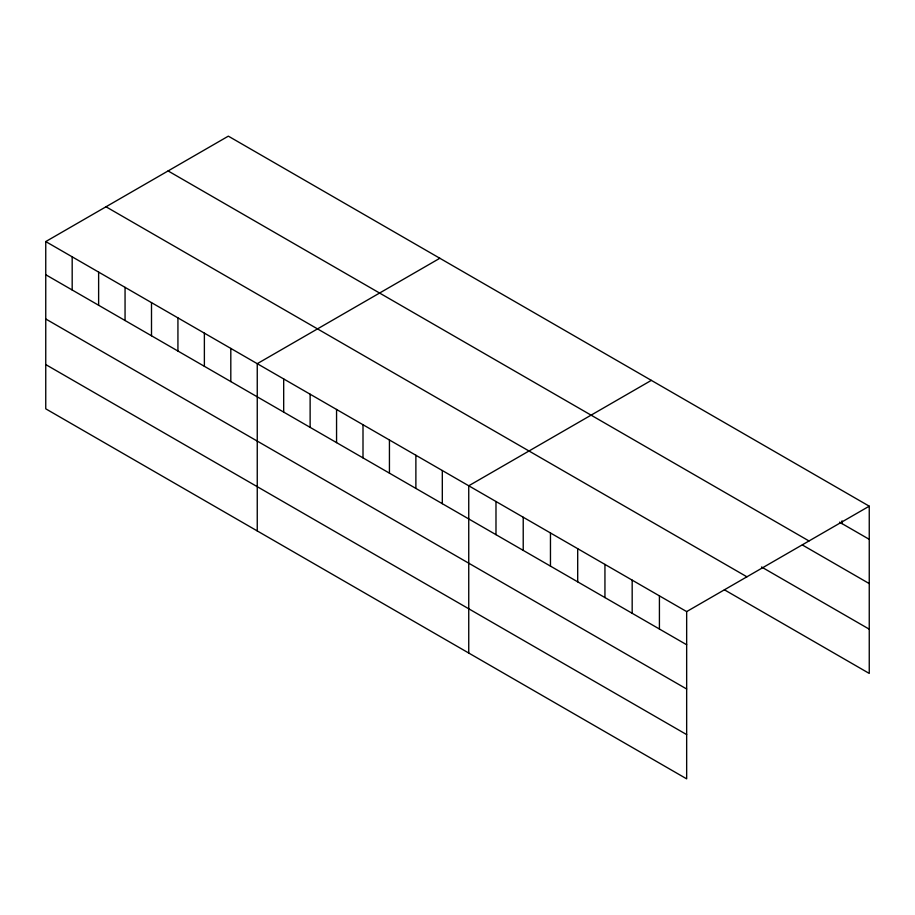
<?xml version="1.0" encoding="UTF-8"?>
<svg xmlns="http://www.w3.org/2000/svg" width="915" height="915" viewBox="0 0 915 915"><rect width="100%" height="100%" fill="white"/><g stroke="black" fill="none" stroke-linecap="round" stroke-linejoin="round"><path stroke-width="1.37" d="M45.75 241.571L686.662 611.597L686.662 778.848L45.75 408.822L45.75 241.571L228.338 136.152L869.25 506.178L869.25 673.429L724.394 589.798M439.841 258.259L257.252 363.678L257.252 530.94M651.343 380.365L468.743 485.785L468.743 653.047M686.662 611.597L869.25 506.178M839.535 522.179L869.25 539.335M168.086 170.933L808.997 540.959M802.386 544.985L869.25 583.587M761.532 566.991L869.25 629.177M106.003 206.779L746.914 576.805M45.75 274.729L686.662 644.755M45.75 318.98L686.662 689.006M45.75 364.57L686.662 734.596M842.006 520.841L842.006 523.609M659.418 595.871L659.418 629.028M632.174 580.144L632.174 613.302M604.941 564.418L604.941 597.575M577.697 548.691L577.697 581.849M550.464 532.965L550.464 566.122M523.22 517.238L523.22 550.395M495.987 501.512L495.987 534.669M442.311 470.516L442.311 503.685M415.879 455.258L415.879 488.416M389.435 439.989L389.435 473.158M363.003 424.732L363.003 457.889M336.56 409.463L336.56 442.631M310.128 394.205L310.128 427.362M283.684 378.936L283.684 412.105M230.809 348.409L230.809 381.578M204.377 333.151L204.377 366.309M177.933 317.882L177.933 351.051M151.501 302.625L151.501 335.782M125.058 287.356L125.058 320.525M98.626 272.098L98.626 305.255M72.182 256.829L72.182 289.998"/></g></svg>
